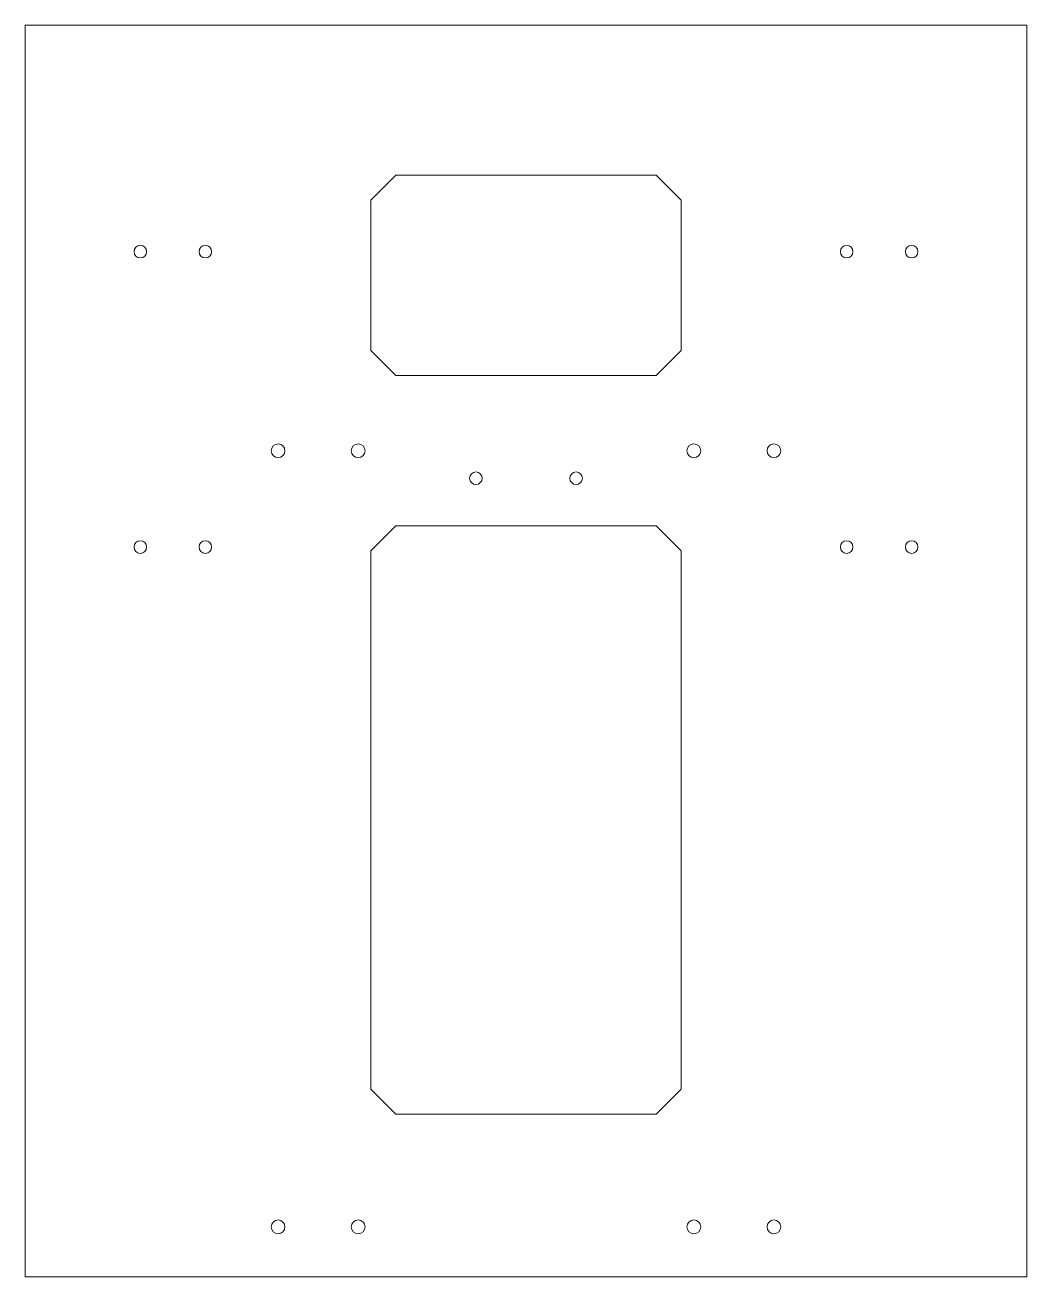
# Model space of a CAD drawing. Header units: millimetres. Extents: x 0 to 400, y 0 to 500.
import ezdxf

# ---------------------------------------------------------------- set-up
doc = ezdxf.new("R2010")
doc.units = ezdxf.units.MM

msp = doc.modelspace()

# ---------------------------------------------------------------- linework, layer by layer
at = {"color": 7, "linetype": 'Continuous', "lineweight": 15}
for p, q in [((0, 500), (0, 0)), ((400, 500), (0, 500)), ((400, 0), (400, 500)), ((148, 440), (138, 430)), ((148, 440), (252, 440)), ((262, 430), (252, 440)), ((138, 370), (138, 430)), ((262, 430), (262, 370)), ((138, 370), (148, 360)), ((252, 360), (262, 370)), ((252, 360), (148, 360)), ((148, 300), (138, 290)), ((148, 300), (252, 300)), ((262, 290), (252, 300)), ((138, 290), (138, 75)), ((262, 290), (262, 75)), ((138, 75), (148, 65)), ((252, 65), (262, 75)), ((148, 65), (252, 65)), ((0, 0), (400, 0))]:
    msp.add_line(p, q, dxfattribs=at)
for centre, radius in [((46, 409.5), 2.5), ((72, 409.5), 2.5), ((328, 409.5), 2.5), ((354, 409.5), 2.5), ((101, 330), 2.75), ((133, 330), 2.75), ((267, 330), 2.75), ((299, 330), 2.75), ((180, 319), 2.5), ((220, 319), 2.5), ((46, 291.5), 2.5), ((72, 291.5), 2.5), ((328, 291.5), 2.5), ((354, 291.5), 2.5), ((101, 20), 2.75), ((133, 20), 2.75), ((267, 20), 2.75), ((299, 20), 2.75)]:
    msp.add_circle(centre, radius, dxfattribs=at)

doc.saveas('drawing.dxf')
